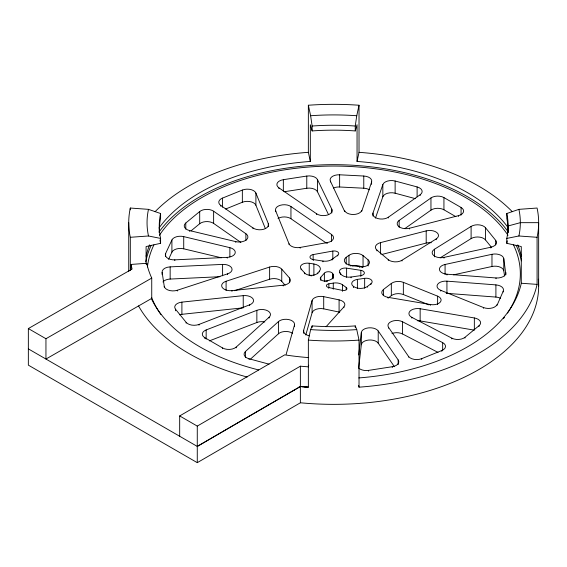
<?xml version="1.0" encoding="UTF-8"?>
<svg xmlns="http://www.w3.org/2000/svg" width="567" height="567" viewBox="0 0 567 567"><rect width="100%" height="100%" fill="white"/><g stroke="black" fill="none" stroke-linecap="round" stroke-linejoin="round"><path stroke-width="0.85" d="M358.734 354.956L361.335 332.503A8.76 5.06 0 0 1 368.72 327.846A8.76 5.06 0 0 1 378.217 330.972L398.176 359.96L398.176 364.531M358.649 367.905L361.335 344.693L361.335 332.503M310.326 161.446L310.326 124.754L312.133 130.934A174.43 100.706 0 0 1 355.247 130.934L355.247 126.03L356.756 115.739L359.024 105.242A204.963 118.333 0 0 0 308.356 105.242L308.356 152.325L310.326 161.446A189.045 109.147 0 0 0 159.036 227.977M299.185 386.396A204.963 118.333 0 0 0 300.361 386.51A205.403 118.588 0 0 0 308.356 387.176L308.356 340.094L310.624 329.597L312.133 325.905A174.43 100.706 0 0 0 355.247 325.905L356.756 329.597L359.024 340.094L359.024 387.176A204.963 118.333 0 0 0 537.077 284.379L537.077 237.29A204.963 118.333 0 0 0 537.077 208.039L518.897 209.351L506.785 213.518A174.43 100.706 0 0 1 506.785 238.416L506.785 243.314L521.286 246.553L521.286 283.245A189.045 109.147 0 0 1 358.769 377.934M308.717 365.198L308.356 366.856L300.375 366.19L197.273 426.093L197.273 462.665L28.35 365.141L28.35 328.562L132.097 269.041L130.949 264.435L146.74 263.294A189.045 109.147 0 0 0 151.736 278.071L151.736 298.391L45.948 359.046L45.948 338.726L28.35 328.562M508.344 227.977A189.045 109.147 0 0 0 357.054 161.446L359.024 152.325L359.024 105.242M286.144 354.41L294.45 325.146A8.76 5.06 0 0 0 288.929 319.604A8.76 5.06 0 0 0 278.418 321.609L245.433 351.497L245.433 357.593M303.671 333.29L303.671 330.242L312.084 300.588A8.76 5.06 0 0 1 323.707 296.647L339.087 299.865A8.76 5.06 0 0 1 343.878 306.953L343.878 307.718M305.769 335.019L312.084 312.778L312.084 300.588M355.247 130.934L357.054 124.754L357.054 161.446M361.76 211.2L371.598 182.05A8.76 5.06 0 0 0 363.773 176.025L339.626 174.799A8.76 5.06 0 0 0 330.426 181.199L330.426 181.964M372.994 216.062L372.994 213.015L382.838 184.608A8.76 5.06 0 0 1 395.128 181.015L417.114 186.933A8.76 5.06 0 0 1 420.197 194.715L420.197 195.48M375.46 218.104L382.838 196.799L382.838 184.608M165.628 253.499L171.907 239.976A8.76 5.06 0 0 1 183.722 236.616L229.876 247.666A8.76 5.06 0 0 1 235.177 253.116A8.76 5.06 0 0 1 227.239 257.375L174.806 259.849A8.76 5.06 0 0 1 165.628 253.499L165.628 256.546M168.583 259.325L171.907 252.173L171.907 239.976M496.954 305.464L503.22 291.211A8.76 5.06 0 0 0 495.905 284.889L446.931 281.154A8.76 5.06 0 0 0 437.618 284.336A8.76 5.06 0 0 0 440.765 290.311L440.765 291.077M301.162 269.013L304.685 273.025A7.357 4.245 0 0 0 311.24 275.356A7.357 4.245 0 0 0 317.803 273.032L319.455 271.154A8.76 5.06 0 0 0 313.891 263.974L309.228 263.258A7.024 4.054 0 0 0 301.97 264.626A7.024 4.054 0 0 0 301.162 269.013L301.162 269.772M320.773 280.282L320.773 277.235L324.374 273.145A4.501 2.594 0 0 1 328.697 271.735A4.501 2.594 0 0 1 332.638 273.485L333.091 274.251L333.091 278.822M326.032 326.783L343.878 306.953M204.843 337.712L222.59 347.961A8.76 5.06 0 0 0 236.17 347.103L269.127 317.237A8.76 5.06 0 0 0 267.858 310.907A8.76 5.06 0 0 0 256.858 310.319L206.161 329.937A8.76 5.06 0 0 0 204.843 337.712L204.843 338.478M250.586 359.017L278.418 333.8A8.76 5.06 0 0 1 292.508 333.261M185.785 223.015L199.697 211.541A8.76 5.06 0 0 1 213.624 211.215L245.894 233.746A8.76 5.06 0 0 1 246.191 239.969A8.76 5.06 0 0 1 235.787 241.641L189.605 230.585A8.76 5.06 0 0 1 185.785 223.015L185.785 229.111M191.001 230.904L199.697 223.731A8.76 5.06 0 0 1 213.624 223.405L240.876 242.428M411.812 317.343L451.906 338.194A8.76 5.06 0 0 0 464.94 337.337L479.044 325.706A8.76 5.06 0 0 0 474.345 317.959L420.154 308.739A8.76 5.06 0 0 0 410.026 311.12A8.76 5.06 0 0 0 411.812 317.343L411.812 318.108M353.361 286.349L353.638 286.548A8.76 5.06 0 0 0 367.48 286.42L370.938 283.769A6.003 3.466 0 0 0 371.13 279.765A6.003 3.466 0 0 0 364.659 278.326L357.394 279.396A7.555 4.359 0 0 0 353.361 286.349L353.361 287.108M383.519 289.439L391.329 283.443A8.76 5.06 0 0 1 403.35 282.338L437.618 296.158A8.193 4.727 0 0 1 440.311 302.083A8.193 4.727 0 0 1 430.608 304.571L388.048 297.335A8.76 5.06 0 0 1 383.519 289.439L383.519 295.542M429.049 304.89L403.35 294.528A8.76 5.06 0 0 0 391.329 295.634L388.076 298.136L388.048 297.335M332.035 259.325L337.726 255.207A4.557 2.629 0 0 0 337.925 252.088A4.557 2.629 0 0 0 332.815 251.061L313.147 254.59A4.508 2.601 0 0 0 309.979 257.127A4.508 2.601 0 0 0 313.331 259.587L322.949 261.061A8.76 5.06 0 0 0 332.035 259.325L332.035 260.09M346.217 264.144L346.217 257.283L348.967 255.292A8.76 5.06 0 0 1 363.043 255.589L368.118 259.87L368.118 265.966M372.994 213.015A8.76 5.06 0 0 0 377.849 218.578A8.76 5.06 0 0 0 388.367 217.204L420.197 194.715M461.07 207.479A8.76 5.06 0 0 1 458.434 215.673L409.502 228.246A8.76 5.06 0 0 1 398.977 226.701A8.76 5.06 0 0 1 399.154 220.428L430.955 197.961A8.76 5.06 0 0 1 443.933 197.585L461.07 207.479L461.07 215.099M404.937 228.536L430.955 210.151A8.76 5.06 0 0 1 443.933 209.776L455.854 216.658M376.913 250.082L388.303 259.686A8.76 5.06 0 0 0 401.953 260.267L436.179 238.941A8.76 5.06 0 0 0 436.873 232.562A8.76 5.06 0 0 0 426.193 230.882L380.577 242.605A8.76 5.06 0 0 0 376.913 250.082L376.913 250.848M495.693 240.358A8.76 5.06 0 0 1 490.838 247.226L443.989 257.397A8.76 5.06 0 0 1 433.635 255.483A8.76 5.06 0 0 1 434.485 249.225L471.106 226.403A8.76 5.06 0 0 1 485.472 227.707L495.693 240.358L495.693 244.93M440.205 257.85L471.106 238.594A8.76 5.06 0 0 1 485.472 239.898L491.391 247.219M28.35 348.882L197.273 446.413L224.213 430.693M179.675 436.25L179.675 415.93L284.733 354.857A189.045 109.147 0 0 0 308.71 357.621M224.206 430.7L237.389 423.025M237.382 423.032L256.794 411.748M197.273 446.413L300.361 386.524L300.375 402.783L197.273 462.665M256.78 411.755L269.488 404.384M269.474 404.391L275.76 400.749M275.746 400.756L288.171 393.569M288.149 393.576L294.294 390.025M294.28 390.032L300.375 386.51A205.063 118.39 0 0 0 308.356 387.176M45.948 338.726L151.736 278.071M220.769 206.218L220.769 205.46A8.76 5.06 0 0 1 222.498 198.096L242.35 190.065A8.76 5.06 0 0 1 255.901 193.056L268.29 223.589L268.29 226.637M225.673 209.003L242.35 202.256A8.76 5.06 0 0 1 255.901 205.247L265.356 228.551M388.558 327.407L408.516 356.395A8.76 5.06 0 0 0 421.685 358.67L441.821 350.526A8.76 5.06 0 0 0 442.657 342.631L402.563 321.78A8.76 5.06 0 0 0 391.698 321.39A8.76 5.06 0 0 0 388.558 327.407L388.558 328.173M175.536 309.242L186.153 322.375A8.76 5.06 0 0 0 198.967 324.437L249.686 304.819A8.76 5.06 0 0 0 252.925 298.71A8.76 5.06 0 0 0 243.229 295.641L181.901 302.126A8.76 5.06 0 0 0 175.536 309.242L175.536 310.766M209.329 340.902L256.858 322.51A8.76 5.06 0 0 1 264.789 321.971M162.141 272.351L164.253 286.3A8.76 5.06 0 0 0 177.294 290.261L227.615 273.84A8.76 5.06 0 0 0 231.683 267.957A8.76 5.06 0 0 0 222.597 264.399L170.157 266.873A8.76 5.06 0 0 0 162.141 272.351L162.141 274.641M289.453 277.95A8.76 5.06 0 0 1 283.216 285.208L231.981 290.63A8.76 5.06 0 0 1 222.165 287.377A8.76 5.06 0 0 1 226.091 281.246L269.623 267.043A8.76 5.06 0 0 1 281.749 269.162L289.453 277.95L289.453 282.522M234.462 290.708L269.623 279.24A8.76 5.06 0 0 1 281.749 281.352L285.123 285.201M382.002 254.434L426.193 243.073A8.76 5.06 0 0 1 431.289 242.719M130.304 209.783L130.304 208.039L148.483 209.351L160.596 213.518A174.43 100.706 0 0 0 160.596 238.416L160.596 243.314L146.095 246.553L146.095 264.024M505.892 272.514A8.76 5.06 0 0 1 496.012 277.965L447.009 274.222A8.76 5.06 0 0 1 439.453 269.786A8.76 5.06 0 0 1 445.074 264.477L491.972 254.299A8.76 5.06 0 0 1 503.779 258.587L505.892 274.797M453.6 274.818L491.972 266.49A8.76 5.06 0 0 1 503.779 270.778L504.573 276.001M506.785 238.416L518.897 235.985L537.077 237.29M275.711 210.938L289.028 243.767A8.76 5.06 0 0 0 300.156 247.439L327.4 242.548A8.76 5.06 0 0 0 331.511 234.469L290.949 206.537A8.76 5.06 0 0 0 280.318 205.268A8.76 5.06 0 0 0 275.711 210.938L275.711 211.704M320.773 277.235A4.536 2.622 0 0 0 321.319 280.091A4.536 2.622 0 0 0 326.068 280.941L327.216 280.75A8.76 5.06 0 0 0 333.091 274.251M328.86 283.819L333.276 283.089A8.76 5.06 0 0 1 342.525 284.79L346.21 287.448A3.296 1.899 0 0 1 346.317 289.744A3.296 1.899 0 0 1 342.518 290.424L328.64 287.519A3.374 1.949 0 0 1 326.415 285.619A3.374 1.949 0 0 1 328.86 283.819L328.86 287.625M278.9 188.584L278.9 187.819A8.76 5.06 0 0 1 283.344 179.682L306.782 176.061A8.76 5.06 0 0 1 317.485 179.583L331.808 209.216L331.808 213.022M284.216 191.745L306.782 188.251A8.76 5.06 0 0 1 317.485 191.774L328.413 214.39M358.727 368.054A8.76 5.06 0 0 0 368.557 370.386L392.3 366.714A8.76 5.06 0 0 0 398.176 359.96M339.789 272.387L340.618 273.776A8.76 5.06 0 0 0 351.065 277.036L360.81 275.605A4.713 2.722 0 0 0 364.361 272.982A4.713 2.722 0 0 0 360.853 270.339L346.614 268.156A5.677 3.274 0 0 0 341.008 269.091A5.677 3.274 0 0 0 339.789 272.387L339.789 273.145M179.484 314.791A8.76 5.06 0 0 1 181.901 314.316L243.229 307.831L243.229 295.641M130.304 270.424L130.304 237.29L148.483 235.985L160.596 238.416M162.935 281.955A8.76 5.06 0 0 1 170.157 279.063L219.975 276.71M333.524 188.024A8.76 5.06 0 0 1 339.626 186.997L363.773 188.216A8.76 5.06 0 0 1 369.436 189.817M521.286 283.245L537.077 284.379M307.357 387.105L304.366 386.864M446.25 293.309A8.76 5.06 0 0 1 446.931 293.345L495.905 297.08A8.76 5.06 0 0 1 500.555 298.306M303.366 386.779L300.375 386.51L300.375 366.19M346.217 257.283A8.76 5.06 0 0 0 350.817 265.328L359.762 266.703A7.725 4.458 0 0 0 368.054 264.959A7.725 4.458 0 0 0 368.118 259.87M309.816 275.541L311.85 275.853M417.319 320.724A8.76 5.06 0 0 1 420.154 320.929L474.345 330.15M312.084 312.778A8.76 5.06 0 0 1 323.707 308.845L339.087 312.056A8.76 5.06 0 0 1 339.69 312.197M171.907 252.173A8.76 5.06 0 0 1 183.722 248.807L221.222 257.779M382.838 196.799A8.76 5.06 0 0 1 395.128 193.205L415.42 198.67M245.433 351.497A8.76 5.06 0 0 0 249.119 358.798L269.041 364.163M440.765 290.311L483.481 307.541A8.76 5.06 0 0 0 496.954 304.706M391.96 333.481A8.76 5.06 0 0 1 402.563 333.97L438.029 352.412M179.675 415.93L197.273 426.093M278.9 187.819L316.655 213.823A8.76 5.06 0 0 0 327.457 215.049A8.76 5.06 0 0 0 331.808 209.216M278.021 218.415A8.76 5.06 0 0 1 290.949 218.727L326.436 243.172M220.769 205.46L253.01 227.962A8.76 5.06 0 0 0 263.655 229.274A8.76 5.06 0 0 0 268.29 223.589M378.217 330.972L378.217 343.163L394.434 366.714M330.426 181.199L344.736 211.569M308.356 105.242L310.624 115.739L312.133 126.03L312.133 130.934M358.663 385.517L359.024 387.176M128.73 222.668L128.737 271.643M538.65 286.009L538.65 222.668L520.329 222.668L508.124 225.964L508.124 230.868M506.785 213.518L506.785 218.423A174.43 100.706 0 0 1 508.096 232.534M503.779 258.587L503.779 270.778M503.22 291.211L503.22 291.977M496.012 277.965L496.012 278.73M495.905 284.889L495.905 297.08M491.972 254.299L491.972 266.49M490.838 247.226L490.838 247.992M485.472 227.707L485.472 239.898M483.481 307.541L483.481 308.299M479.044 325.706L479.044 326.472M474.345 317.959L474.345 329.384M471.106 226.403L471.106 238.594M464.94 337.337L464.94 338.095M458.434 215.673L458.434 216.431M451.906 338.194L451.906 338.953M447.009 274.222L447.009 274.988M446.931 281.154L446.931 293.345M445.074 264.477L445.074 274.385M443.989 257.397L443.989 258.162M443.933 197.585L443.933 209.776M442.657 342.631L442.657 350.25M441.821 350.526L441.821 351.292M437.618 296.158L437.618 304.536M436.179 238.941L436.179 239.706M434.485 249.225L434.485 256.844M430.955 197.961L430.955 210.151M430.608 304.571L430.608 305.337M426.193 230.882L426.193 243.073M421.685 358.67L421.685 359.428M420.154 308.739L420.154 320.929M417.114 186.933L417.114 196.841M409.502 228.246L409.502 229.011M408.516 356.395L408.516 357.153M403.35 282.338L403.35 294.528M402.563 321.78L402.563 333.97M401.953 260.267L401.953 261.026M399.154 220.428L399.154 227.289M395.128 181.015L395.128 193.205M392.3 366.714L392.3 367.48M391.329 283.443L391.329 295.634M388.367 217.204L388.367 217.969M388.303 259.686L388.303 260.451M380.577 242.605L380.577 254.037M371.598 182.05L371.598 184.339M370.938 283.769L370.938 284.528M368.557 370.386L368.557 371.151M367.48 286.42L367.48 287.185M364.659 278.326L364.659 288.234M363.773 176.025L363.773 188.216M363.043 255.589L363.043 267.014M360.853 270.339L360.853 275.675M360.81 275.605L360.81 276.37M359.762 266.703L359.762 267.461M357.394 279.396L357.394 288.539M355.247 325.905L355.247 327.535M353.638 286.548L353.638 287.306M351.065 277.036L351.065 277.802M350.817 265.328L350.817 266.093M348.967 255.292L348.967 265.2M346.614 268.156L346.614 277.298M346.21 287.448L346.21 289.73M342.525 284.79L342.525 290.885M342.518 290.424L342.518 291.183M340.618 273.776L340.618 274.541M339.626 174.799L339.626 186.997M339.087 299.865L339.087 312.056M337.726 255.207L337.726 255.972M333.276 283.089L333.276 289.184M332.815 251.061L332.815 259.438M332.638 273.485L332.638 278.815M331.511 234.469L331.511 241.329M328.64 287.519L328.64 288.284M327.4 242.548L327.4 243.314M327.216 280.75L327.216 281.515M326.068 280.941L326.068 281.707M324.374 273.145L324.374 281.53M323.707 296.647L323.707 308.845M322.949 261.061L322.949 261.819M319.455 271.154L319.455 271.919M317.803 273.032L317.803 273.797M317.485 179.583L317.485 191.774M316.655 213.823L316.655 214.588M313.891 263.974L313.891 275.399M313.331 259.587L313.331 260.352M313.147 254.59L313.147 259.92M312.133 325.905L312.133 327.535M309.228 263.258L309.228 275.449M306.782 176.061L306.782 188.251M304.685 273.025L304.685 273.79M300.156 247.439L300.156 248.204M294.45 325.146L294.45 326.67M290.949 206.537L290.949 218.727M289.028 243.767L289.028 244.526M283.344 179.682L283.344 191.114M283.216 285.208L283.216 285.974M281.749 269.162L281.749 281.352M278.418 321.609L278.418 333.8M269.623 267.043L269.623 279.24M269.127 317.237L269.127 318.002M256.858 310.319L256.858 322.51M255.901 193.056L255.901 205.247M253.01 227.962L253.01 228.728M249.686 304.819L249.686 305.578M249.119 358.798L249.119 359.556M245.894 233.746L245.894 240.599M242.35 190.065L242.35 202.256M236.17 347.103L236.17 347.862M235.787 241.641L235.787 242.4M231.981 290.63L231.981 291.388M229.876 247.666L229.876 256.808M227.615 273.84L227.615 274.605M227.239 257.375L227.239 258.134M226.091 281.246L226.091 290.396M222.597 264.399L222.597 275.824M222.59 347.961L222.59 348.719M222.498 198.096L222.498 207.238M213.624 211.215L213.624 223.405M206.161 329.937L206.161 339.08M199.697 211.541L199.697 223.731M198.967 324.437L198.967 325.203M189.605 230.585L189.605 231.35M186.153 322.375L186.153 323.14M183.722 236.616L183.722 248.807M181.901 302.126L181.901 314.316M177.294 290.261L177.294 291.027M174.806 259.849L174.806 260.607M170.157 266.873L170.157 279.063M164.253 286.3L164.253 287.065M160.596 213.518L160.596 218.423A174.43 100.706 0 0 0 159.284 232.534M146.74 263.294L146.74 264.569M130.949 264.435L130.949 269.509M352.164 266.043A8.76 5.06 0 0 1 362.653 267.475M361.335 344.693A8.76 5.06 0 0 1 368.72 340.037A8.76 5.06 0 0 1 378.217 343.163M538.31 279.205A204.97 118.34 0 0 1 300.375 402.776M258.672 369.939A189.045 109.147 0 0 1 151.368 298.603M146.095 256.263A189.045 109.147 0 0 1 149.624 244.866M517.756 244.866A189.045 109.147 0 0 1 521.286 256.263M247.169 377.027A204.963 118.333 0 0 1 138.561 305.953M155.117 211.675A204.963 118.333 0 0 1 308.356 152.325M359.024 152.325A204.963 118.333 0 0 1 512.263 211.675M513.468 244.873A186.635 107.751 0 0 1 507.508 313.062M504.446 317.307A186.635 107.751 0 0 1 503.368 318.697M160.858 314.479A186.635 107.751 0 0 1 151.587 297.427M147.434 266.958A186.635 107.751 0 0 1 153.905 244.88M159.384 235.305A186.635 107.751 0 0 1 333.672 166.06A186.635 107.751 0 0 1 507.989 235.284M309.554 335.862A8.76 5.06 0 0 1 303.671 330.242M361.76 210.435A8.76 5.06 0 0 1 353.503 214.496A8.76 5.06 0 0 1 344.736 210.804M507.267 240.833A174.43 100.706 0 0 1 506.785 243.314M160.596 243.314A174.43 100.706 0 0 1 159.979 240.011M312.133 126.03A174.43 100.706 0 0 1 355.247 126.03M518.897 209.351A186.635 107.751 0 0 1 518.897 235.985M356.756 329.597A186.635 107.751 0 0 1 310.624 329.597M148.483 235.985A186.635 107.751 0 0 1 148.483 209.351M310.624 115.739A186.635 107.751 0 0 1 356.756 115.739M359.024 340.094A204.963 118.333 0 0 1 308.356 340.094M130.304 237.29A204.963 118.333 0 0 1 130.304 208.039M145.804 261.72A189.045 109.147 0 0 1 151.205 245.313M159.036 232.045A189.045 109.147 0 0 1 333.687 164.671A189.045 109.147 0 0 1 508.344 232.045M516.176 245.313A189.045 109.147 0 0 1 521.399 260.855"/></g></svg>
